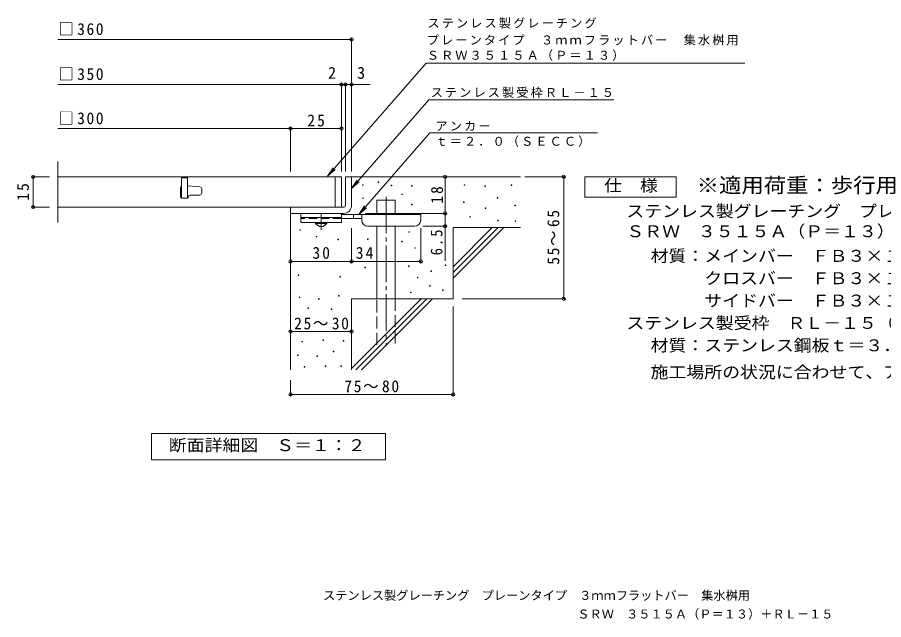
# Model space of a CAD drawing. Units: millimetres on the paper, enlarged 10 times, with parts at other scales. Extents: x -1610 to 1591, y -1369 to 1079.
# Drawn here: x -1610 to 521, y -1369 to 112 of the extents above; entities that cross this region are included whole.
import ezdxf
from ezdxf.enums import TextEntityAlignment as Align

# ---------------------------------------------------------------- set-up
doc = ezdxf.new("R2010")
doc.units = ezdxf.units.MM
doc.header["$LTSCALE"] = 10
doc.header["$PDMODE"] = 32
doc.header["$PDSIZE"] = 8
for name, pattern in [('CHAIN1', [8, 5, -1, 1, -1]), ('CHAIN2', [12, 9, -1, 1, -1]), ('DASHED2', [3, 2, -1]), ('DASHED3', [4, 3, -1])]:
    doc.linetypes.add(name, pattern=pattern)
for name, color, linetype, lineweight in [('D-0', 7, 'Continuous', 9), ('D-1', 2, 'Continuous', 9), ('D-2', 3, 'Continuous', 9), ('D-4', 7, 'Continuous', 9), ('D-5', 7, 'Continuous', 9), ('D-6', 6, 'Continuous', 9), ('D-9', 4, 'Continuous', 9)]:
    doc.layers.add(name, color=color, linetype=linetype, lineweight=lineweight)
doc.layers.add('F-5_F-5ﾚｲﾔ', color=7, linetype='Continuous')
doc.styles.add('ＭＳ ゴシック', font='')
doc.styles.get('ＭＳ ゴシック').set_extended_font_data('MS Gothic')

msp = doc.modelspace()

# ---------------------------------------------------------------- linework, layer by layer
at = {"layer": 'D-0'}
for points in [[(-722.3, -293.58), (-722.3, -292.08), (-720.8, -292.08), (-720.8, -293.58)], [(-760.69, -300.82), (-760.69, -299.32), (-759.19, -299.32), (-759.19, -300.82)], [(-690.17, -302.17), (-690.17, -300.67), (-688.67, -300.67), (-688.67, -302.17)], [(-640.23, -302.85), (-640.23, -301.35), (-638.73, -301.35), (-638.73, -302.85)], [(-510.97, -300.82), (-510.97, -299.32), (-509.47, -299.32), (-509.47, -300.82)], [(-460.21, -303.52), (-460.21, -302.02), (-458.71, -302.02), (-458.71, -303.52)], [(-395.25, -301.49), (-395.25, -299.99), (-393.75, -299.99), (-393.75, -301.49)], [(-760.53, -333.48), (-760.53, -331.98), (-759.03, -331.98), (-759.03, -333.48)], [(-663.92, -323.83), (-663.92, -322.33), (-662.42, -322.33), (-662.42, -323.83)], [(-430.02, -332.24), (-430.02, -330.74), (-428.52, -330.74), (-428.52, -332.24)], [(-640.29, -348.77), (-640.29, -347.27), (-638.79, -347.27), (-638.79, -348.77)], [(-512.32, -342.78), (-512.32, -341.27), (-510.82, -341.27), (-510.82, -342.78)], [(-459.54, -357.66), (-459.54, -356.16), (-458.04, -356.16), (-458.04, -357.66)], [(-386.47, -351.42), (-386.47, -349.92), (-384.97, -349.92), (-384.97, -351.42)], [(-497.37, -379.08), (-497.37, -377.58), (-495.87, -377.58), (-495.87, -379.08)], [(-428.73, -388.42), (-428.73, -386.92), (-427.23, -386.92), (-427.23, -388.42)], [(-385.82, -389.91), (-385.82, -388.41), (-384.32, -388.41), (-384.32, -389.91)], [(-915.03, -411.42), (-915.03, -409.92), (-913.53, -409.92), (-913.53, -411.42)], [(-647.29, -416.41), (-647.29, -414.91), (-645.79, -414.91), (-645.79, -416.41)], [(-874.68, -427.79), (-874.68, -426.29), (-873.18, -426.29), (-873.18, -427.79)], [(-821.39, -435.02), (-821.39, -433.52), (-819.89, -433.52), (-819.89, -435.02)], [(-748.79, -433.85), (-748.79, -432.35), (-747.29, -432.35), (-747.29, -433.85)], [(-665.32, -439.98), (-665.32, -438.48), (-663.82, -438.48), (-663.82, -439.98)], [(-632.61, -455.76), (-632.61, -454.26), (-631.11, -454.26), (-631.11, -455.76)], [(-755.03, -503.63), (-755.03, -502.13), (-753.53, -502.13), (-753.53, -503.63)], [(-648.08, -500.5), (-648.08, -499), (-646.58, -499), (-646.58, -500.5)], [(-557.71, -497.92), (-557.71, -496.42), (-556.21, -496.42), (-556.21, -497.92)], [(-918.97, -522.58), (-918.97, -521.08), (-917.47, -521.08), (-917.47, -522.58)], [(-816.69, -526.73), (-816.69, -525.23), (-815.19, -525.23), (-815.19, -526.73)], [(-626.12, -528.58), (-626.12, -527.08), (-624.62, -527.08), (-624.62, -528.58)], [(-592.95, -512.88), (-592.95, -511.38), (-591.45, -511.38), (-591.45, -512.88)], [(-596.33, -548.75), (-596.33, -547.25), (-594.83, -547.25), (-594.83, -548.75)], [(-820.24, -573.46), (-820.24, -571.96), (-818.74, -571.96), (-818.74, -573.46)], [(-643.12, -564.79), (-643.12, -563.29), (-641.62, -563.29), (-641.62, -564.79)], [(-564.47, -559.5), (-564.47, -558), (-562.97, -558), (-562.97, -559.5)], [(-916.55, -577.01), (-916.55, -575.51), (-915.05, -575.51), (-915.05, -577.01)], [(-869.03, -580.9), (-869.03, -579.4), (-867.53, -579.4), (-867.53, -580.9)], [(-895.12, -603.59), (-895.12, -602.09), (-893.62, -602.09), (-893.62, -603.59)], [(-838.1, -606.16), (-838.1, -604.66), (-836.6, -604.66), (-836.6, -606.16)], [(-858.31, -682.18), (-858.31, -680.68), (-856.81, -680.68), (-856.81, -682.18)], [(-910.08, -685.99), (-910.08, -684.49), (-908.58, -684.49), (-908.58, -685.99)], [(-808.44, -684.08), (-808.44, -682.58), (-806.94, -682.58), (-806.94, -684.08)], [(-920.74, -719.48), (-920.74, -717.98), (-919.24, -717.98), (-919.24, -719.48)], [(-873.54, -721.77), (-873.54, -720.27), (-872.04, -720.27), (-872.04, -721.77)], [(-833.18, -709.97), (-833.18, -708.47), (-831.68, -708.47), (-831.68, -709.97)], [(-852.6, -746.51), (-852.6, -745.01), (-851.1, -745.01), (-851.1, -746.51)], [(-814.53, -746.51), (-814.53, -745.01), (-813.03, -745.01), (-813.03, -746.51)], [(-904.37, -748.03), (-904.37, -746.53), (-902.87, -746.53), (-902.87, -748.03)]]:
    msp.add_lwpolyline(points, close=True, dxfattribs=at)
at = {"layer": 'D-1'}
for p, q in [((-802.82, -279.87), (-787.82, -279.87)), ((-802.82, -349.87), (-802.82, -279.87)), ((-787.82, -279.87), (-787.82, -349.87)), ((-937.82, -354.87), (-807.82, -354.87)), ((-937.82, -369.87), (-937.82, -354.87)), ((-807.82, -369.87), (-937.82, -369.87))]:
    msp.add_line(p, q, dxfattribs=at)
for radius, start, end in [(5, 270.02448, 0.01074), (20, 270, 0.00024), (5, 270, 0.0002)]:
    msp.add_arc((-807.82, -349.87), radius, start, end, dxfattribs=at)
at = {"layer": 'D-2'}
for p, q in [((-1510.48, -392.37), (-1510.48, -242.37)), ((-812.82, -279.87), (-1510.48, -279.87)), ((-1191.27, -282.37), (-1191.27, -332.37)), ((-827.82, -279.87), (-827.82, -354.87)), ((-812.82, -279.87), (-812.82, -354.87)), ((-1208.77, -307.37), (-1208.77, -327.37)), ((-1188.96, -302.37), (-1191.27, -302.37)), ((-1188.58, -302.38), (-1160.89, -304.51)), ((-1156.27, -319.87), (-1156.27, -309.5)), ((-1206.27, -332.37), (-1191.27, -332.37)), ((-1185.02, -324.87), (-1161.27, -324.87)), ((-812.82, -354.87), (-1510.48, -354.87))]:
    msp.add_line(p, q, dxfattribs=at)
msp.add_lwpolyline([(-1191.27, -282.37), (-1206.27, -282.37), (-1206.27, -332.37)], dxfattribs=at)
for centre, radius, start, end in [((-1203.77, -307.37), 5, 120.0009, 180), ((-1188.96, -307.37), 5, 85.60144, 89.99998), ((-1161.27, -309.5), 5, 0, 85.60141), ((-1203.77, -327.37), 5, 180, 270), ((-1192.52, -328.62), 3.75, 270, 0), ((-1185.02, -328.62), 3.75, 90, 180), ((-1161.27, -319.87), 5, 270, 0)]:
    msp.add_arc(centre, radius, start, end, dxfattribs=at)
at = {"layer": 'D-4'}
for p, q in [((-1510.48, 58), (-787.82, 58)), ((-787.82, -266.91), (-787.82, 61)), ((-1510.48, -52.7), (-742.13, -52.7)), ((-812.82, -266.91), (-812.82, -49.7)), ((-802.82, -266.91), (-802.82, -49.7)), ((-937.82, -266.91), (-937.82, -158.45)), ((-1573.88, -279.87), (-1530.48, -279.87)), ((-1570.88, -279.87), (-1570.88, -354.87)), ((-557.86, -279.87), (-557.86, -369.87)), ((-361.79, -279.87), (-263.13, -279.87)), ((-266.13, -579.87), (-266.13, -279.87)), ((-1573.88, -354.87), (-1530.48, -354.87)), ((-753.81, -369.87), (-554.86, -369.87)), ((-557.86, -369.87), (-557.86, -486.62)), ((-554.86, -401.37), (-612.82, -401.37)), ((-787.82, -490.97), (-787.82, -406.37)), ((-617.82, -490.97), (-617.82, -406.37)), ((-515.58, -579.87), (-263.13, -579.87)), ((-537.82, -599.01), (-537.82, -817.95)), ((-937.82, -660.49), (-787.82, -660.49)), ((-937.82, -779.87), (-937.82, -817.95)), ((-937.82, -814.95), (-537.82, -814.95))]:
    msp.add_line(p, q, dxfattribs=at)
for points in [[(-1510.48, -161.45), (-937.82, -161.45), (-812.82, -161.45)], [(-937.82, -487.97), (-787.82, -487.97), (-617.82, -487.97)]]:
    msp.add_lwpolyline(points, dxfattribs=at)
for p in [(-787.82, 58), (-812.82, -52.7), (-802.82, -52.7), (-787.82, -52.7), (-937.82, -161.45), (-812.82, -161.45), (-1570.88, -279.87), (-557.86, -279.87), (-266.13, -279.87), (-1570.88, -354.87), (-557.86, -369.87), (-557.86, -401.37), (-937.82, -487.97), (-787.82, -487.97), (-617.82, -487.97), (-266.13, -579.87), (-937.82, -660.49), (-787.82, -660.49), (-937.82, -814.95), (-537.82, -814.95)]:
    msp.add_point(p, dxfattribs=at)
at = {"layer": 'D-5'}
for p, q in [((-604.55, -0.12), (-847.05, -278.74)), ((-597.73, -90.63), (-787.82, -309.03)), ((-597.73, -90.63), (-143.13, -90.63)), ((-595.15, -171.82), (-769.7, -372.37)), ((-595.15, -171.82), (-183.44, -171.82)), ((-847.05, -278.74), (-833.24, -257.9)), ((-847.05, -278.74), (-828.32, -262.18)), ((-787.82, -309.03), (-774.01, -288.19)), ((-787.82, -309.03), (-769.08, -292.48)), ((-769.7, -372.37), (-755.89, -351.53)), ((-769.7, -372.37), (-750.96, -355.81))]:
    msp.add_line(p, q, dxfattribs=at)
msp.add_lwpolyline([(-604.55, -0.12), (-87.71, -0.12), (179.15, -0.12)], dxfattribs=at)
for points in [[(-214.25, -329.87), (-214.25, -279.87), (10.75, -279.87), (10.75, -329.87)], [(-1279.81, -975.81), (-1279.81, -910.81), (-704.81, -910.81), (-704.81, -975.81)]]:
    msp.add_lwpolyline(points, close=True, dxfattribs=at)
at = {"layer": 'D-6'}
for p, q in [((-787.82, -279.87), (-372.82, -279.87)), ((-725.52, -337.37), (-680.52, -337.37)), ((-725.52, -372.37), (-725.52, -337.37)), ((-680.52, -372.37), (-680.52, -337.37)), ((-937.82, -369.87), (-937.82, -754.87)), ((-725.52, -579.87), (-725.52, -401.37)), ((-680.52, -579.87), (-680.52, -401.37)), ((-537.82, -404.87), (-372.82, -404.87)), ((-537.82, -404.87), (-537.82, -579.87)), ((-537.82, -500.88), (-441.81, -404.87)), ((-537.82, -515.02), (-427.66, -404.87)), ((-537.82, -529.16), (-413.52, -404.87)), ((-787.82, -579.87), (-787.82, -754.87)), ((-787.82, -579.87), (-537.82, -579.87)), ((-787.82, -750.88), (-616.81, -579.87)), ((-777.67, -754.87), (-602.67, -579.87)), ((-763.53, -754.87), (-588.53, -579.87))]:
    msp.add_line(p, q, dxfattribs=at)
at = {"layer": 'D-6', "linetype": 'CHAIN2'}
msp.add_line((-703.02, -328.9), (-703.02, -693.2), dxfattribs=at)
at = {"layer": 'D-6', "linetype": 'DASHED3'}
for p, q in [((-725.52, -693.2), (-725.52, -579.87)), ((-680.52, -579.87), (-680.52, -693.2))]:
    msp.add_line(p, q, dxfattribs=at)
at = {"layer": 'D-9', "color": 3}
for p, q in [((-912.82, -369.87), (-912.82, -392.37)), ((-812.82, -369.87), (-912.82, -369.87)), ((-812.82, -379.87), (-912.82, -379.87)), ((-812.82, -369.87), (-812.82, -392.37)), ((-812.82, -392.37), (-912.82, -392.37))]:
    msp.add_line(p, q, dxfattribs=at)
at = {"layer": 'D-9', "color": 3, "linetype": 'DASHED2'}
msp.add_line((-812.82, -382.37), (-912.82, -382.37), dxfattribs=at)
at = {"layer": 'D-9', "linetype": 'CHAIN1'}
msp.add_line((-862.82, -410.11), (-862.82, -369.87), dxfattribs=at)
at = {"layer": 'D-9'}
for p, q in [((-617.82, -372.37), (-812.82, -372.37)), ((-762.79, -382.37), (-812.82, -382.37)), ((-782.82, -382.37), (-782.82, -372.37)), ((-762.82, -386.37), (-762.82, -372.37)), ((-617.82, -386.37), (-617.82, -372.37)), ((-747.82, -401.37), (-632.82, -401.37))]:
    msp.add_line(p, q, dxfattribs=at)
at = {"layer": 'D-9', "color": 2}
for p, q in [((-876.57, -394.87), (-876.57, -392.37)), ((-876.57, -394.87), (-867.82, -402.37)), ((-876.57, -394.87), (-849.07, -394.87)), ((-867.82, -402.37), (-857.82, -402.37)), ((-857.82, -402.37), (-849.07, -394.87)), ((-849.07, -394.87), (-849.07, -392.37))]:
    msp.add_line(p, q, dxfattribs=at)
at = {"layer": 'D-9'}
for centre, start, end in [((-747.82, -386.37), 180, 270), ((-632.82, -386.37), 270, 0)]:
    msp.add_arc(centre, 15, start, end, dxfattribs=at)

# ---------------------------------------------------------------- texts
at = {"layer": 'D-4', "color": 2, "style": 'ＭＳ ゴシック'}
for s, p in [('2', (-845.76, -47.7)), ('3', (-774.51, -47.7))]:
    msp.add_text(s, height=29.33, dxfattribs=at).set_placement(p, align=Align.BOTTOM_LEFT)
at = {"layer": 'D-4', "color": 2, "char_height": 29.33, "attachment_point": 7, "style": 'ＭＳ ゴシック'}
for s, insert in [('\\T1.21;\\W0.95;□360', (-1508.61, 68)), ('\\T1.21;\\W0.95;□350', (-1508.61, -42.7)), ('\\T1.21;\\W0.95;□300', (-1508.61, -151.45)), ('\\T1.27;\\W0.95;25', (-896.57, -156.45)), ('\\T1.27;\\W0.95;30', (-884.07, -481.97)), ('\\T1.27;\\W0.95;34', (-777.45, -481.97)), ('\\T1.22;\\W0.95;25～30', (-929.07, -655.49)), ('\\T1.22;\\W0.95;75～80', (-805.68, -809.95))]:
    msp.add_mtext(s, dxfattribs=dict(at, insert=insert))
at = {"layer": 'D-4', "color": 2, "char_height": 29.33, "attachment_point": 7, "rotation": 90, "style": 'ＭＳ ゴシック'}
for s, insert in [('\\T1.27;\\W0.95;15', (-1580.88, -338.62)), ('\\T1.27;\\W0.95;18', (-562.86, -346.12)), ('\\T1.22;\\W0.95;55～65', (-276.66, -496.12)), ('\\T1.27;\\W0.9;6.5', (-563.86, -473.06))]:
    msp.add_mtext(s, dxfattribs=dict(at, insert=insert))
at = {"layer": 'D-5', "color": 3, "style": 'ＭＳ ゴシック', "width": 1.1}
msp.add_text('※適用荷重：歩行用', height=36.66, dxfattribs=at).set_placement((60.75, -329.87), align=Align.BOTTOM_LEFT)
at = {"layer": 'D-5', "color": 2, "style": 'ＭＳ ゴシック', "width": 1.1}
for s, p in [('仕\u3000様', (-166.75, -324.87)), ('ステンレス製グレーチング\u3000プレーンタイプ\u3000３ｍｍフラットバー\u3000集水桝用', (-112.16, -387.79)), ('ＳＲＷ\u3000３５１５Ａ（Ｐ＝１３）', (-112.16, -437.25)), ('材質：メインバー\u3000ＦＢ３×１５（ＳＵＳ３０４）', (-52.45, -497.79)), ('\u3000\u3000\u3000クロスバー\u3000ＦＢ３×１０（ＳＵＳ３０４）', (-52.45, -552.79)), ('\u3000\u3000\u3000サイドバー\u3000ＦＢ３×１５（ＳＵＳ３０４）', (-52.45, -607.79)), ('ステンレス製受枠\u3000ＲＬ－１５（四方枠）', (-112.16, -662.79)), ('材質：ステンレス鋼板ｔ＝３．０（ＳＵＳ３０４）', (-52.45, -717.79)), ('施工場所の状況に合わせて、アンカーをプライヤー等で折り曲げてご使用ください。', (-52.45, -783.63)), ('断面詳細図\u3000Ｓ＝１：２', (-1237.31, -963.31))]:
    msp.add_text(s, height=29.33, dxfattribs=at).set_placement(p, align=Align.BOTTOM_LEFT)
at = {"layer": 'D-5', "char_height": 21.99, "attachment_point": 7, "style": 'ＭＳ ゴシック'}
for s, insert in [('\\T1.17;ステンレス製グレーチング', (-601.24, 84.55)), ('\\T1.17;プレーンタイプ\u3000３ｍｍフラットバー\u3000集水桝用', (-602.79, 42.89)), ('\\T1.17;ＳＲＷ３５１５Ａ（Ｐ＝１３）', (-603.01, 5.04)), ('\\T1.17;ステンレス製受枠ＲＬ－１５', (-593.34, -85.87)), ('\\T1.17;アンカー', (-581.5, -167.16)), ('\\T1.17;ｔ＝２．０（ＳＥＣＣ）', (-581.5, -206.48))]:
    msp.add_mtext(s, dxfattribs=dict(at, insert=insert))
at = {"layer": 'F-5_F-5ﾚｲﾔ', "style": 'ＭＳ ゴシック'}
for s, p in [('ステンレス製グレーチング\u3000プレーンタイプ\u3000３ｍｍフラットバー\u3000集水桝用', (-857.9, -1326.74)), ('ＳＲＷ\u3000３５１５Ａ（Ｐ＝１３）＋ＲＬ－１５', (-232.63, -1372.57))]:
    msp.add_text(s, height=21.99, dxfattribs=at).set_placement(p, align=Align.BOTTOM_LEFT)

doc.saveas('drawing.dxf')
